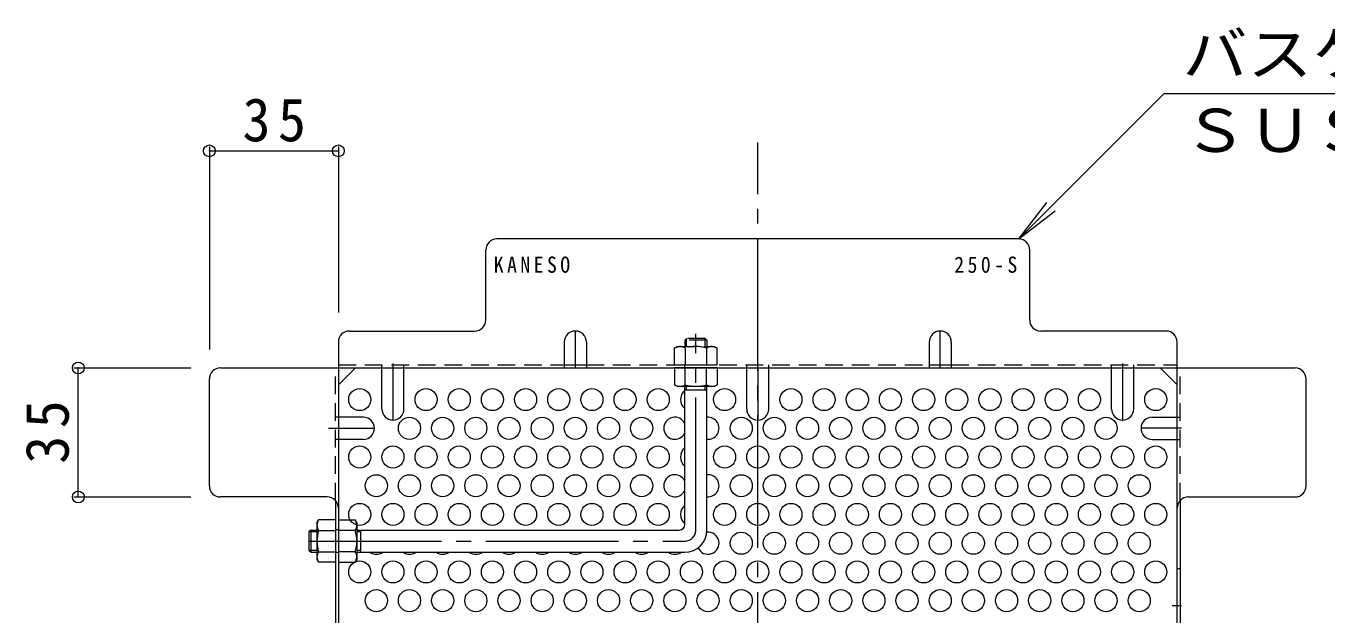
# Model space of a CAD drawing. Units: millimetres at full size, sheet at 1:4; details may follow other scales. Extents: x -774 to 916, y -779 to 694.
# Drawn here: x 241.4 to 594.4, y 534.1 to 694 of the extents above; entities that cross this region are included whole.
import ezdxf
from ezdxf.enums import TextEntityAlignment as Align

# ---------------------------------------------------------------- set-up
doc = ezdxf.new("R2010")
doc.units = ezdxf.units.MM
doc.header["$LTSCALE"] = 4
doc.header["$PDMODE"] = 32
doc.header["$PDSIZE"] = 3.2
for name, pattern in [('CHAIN1', [8, 5, -1, 1, -1]), ('CHAIN2', [12, 9, -1, 1, -1]), ('DASHED1', [1.8, 1.2, -0.6])]:
    doc.linetypes.add(name, pattern=pattern)
for name, color, linetype, lineweight in [('A-1_躯体', 3, 'Continuous', 9), ('A-4_その他', 7, 'Continuous', 9), ('A-5_文字', 7, 'Continuous', 9), ('A-6_寸法', 2, 'Continuous', 9), ('A-7_ハッチ', 2, 'Continuous', 9), ('A-8_記号', 2, 'Continuous', 9), ('A-B_ﾊｯﾁ', 2, 'Continuous', 9)]:
    doc.layers.add(name, color=color, linetype=linetype, lineweight=lineweight)
doc.styles.add('ＭＳ ゴシック', font='')
doc.styles.get('ＭＳ ゴシック').set_extended_font_data('MS Gothic')

msp = doc.modelspace()

# ---------------------------------------------------------------- linework, layer by layer
at = {"layer": 'A-1_躯体', "linetype": 'DASHED1'}
for p, q in [((420.112, 608.67), (420.612, 609.17)), ((420.112, 608.67), (420.112, 606.97)), ((426.112, 608.67), (420.112, 608.67)), ((420.612, 606.97), (420.612, 609.17)), ((425.612, 606.97), (425.612, 609.17)), ((426.112, 608.67), (426.112, 606.97))]:
    msp.add_line(p, q, dxfattribs=at)
at = {"layer": 'A-1_躯体', "linetype": 'CHAIN2'}
for p, q in [((423.112, 557.17), (423.112, 610.403)), ((318.112, 554.17), (420.112, 554.17))]:
    msp.add_line(p, q, dxfattribs=at)
at = {"layer": 'A-1_躯体'}
for p, q in [((420.112, 558.67), (420.112, 596.17)), ((426.112, 595.17), (420.112, 595.17)), ((420.612, 595.17), (420.612, 596.17)), ((425.612, 595.17), (425.612, 596.17)), ((426.112, 557.17), (426.112, 596.17)), ((320.312, 556.67), (318.112, 556.67)), ((318.612, 557.17), (320.312, 557.17)), ((318.612, 557.17), (318.612, 551.17)), ((331.112, 557.17), (418.612, 557.17)), ((332.112, 556.67), (331.112, 556.67)), ((332.112, 557.17), (332.112, 551.17)), ((320.312, 551.67), (318.112, 551.67)), ((318.612, 551.17), (318.112, 551.67)), ((318.612, 551.17), (320.312, 551.17)), ((332.112, 551.67), (331.112, 551.67)), ((331.112, 551.17), (420.112, 551.17))]:
    msp.add_line(p, q, dxfattribs=at)
at = {"layer": 'A-1_躯体', "linetype": 'DASHED1'}
msp.add_lwpolyline([(426.112, 608.67), (425.612, 609.17), (420.612, 609.17)], dxfattribs=at)
at = {"layer": 'A-1_躯体'}
msp.add_lwpolyline([(318.612, 557.17), (318.112, 556.67), (318.112, 551.67)], dxfattribs=at)
for centre, radius in [((418.612, 558.67), 1.5), ((420.112, 557.17), 6)]:
    msp.add_arc(centre, radius, 270, 0, dxfattribs=at)
at = {"layer": 'A-1_躯体', "linetype": 'CHAIN2'}
msp.add_arc((420.112, 557.17), 3, 270, 0, dxfattribs=at)
at = {"layer": 'A-4_その他'}
for p, q in [((291.109, 661.282), (291.109, 606.17)), ((326.112, 661.282), (326.112, 616.17)), ((291.109, 660.082), (326.112, 660.082)), ((254.339, 601.17), (286.109, 601.17)), ((255.539, 566.169), (255.539, 601.17)), ((254.339, 566.169), (286.109, 566.169))]:
    msp.add_line(p, q, dxfattribs=at)
for p in [(291.109, 660.082), (326.112, 660.082), (255.539, 601.17), (255.539, 566.169)]:
    msp.add_point(p, dxfattribs=at)
at = {"layer": 'A-5_文字'}
for p, q in [((550.052, 675.511), (510.711, 636.17)), ((682.259, 675.511), (550.052, 675.511)), ((510.711, 636.17), (518.321, 646.087)), ((510.711, 636.17), (520.628, 643.78))]:
    msp.add_line(p, q, dxfattribs=at)
at = {"layer": 'A-6_寸法'}
for centre in [(331.912, 592.589), (349.912, 592.589), (358.912, 592.589), (367.912, 592.589), (376.912, 592.589), (385.912, 592.589), (394.912, 592.589), (403.912, 592.589), (412.912, 592.589), (430.912, 592.589), (448.912, 592.589), (457.912, 592.589), (466.912, 592.589), (475.912, 592.589), (484.912, 592.589), (493.912, 592.589), (502.912, 592.589), (511.912, 592.589), (520.912, 592.589), (529.912, 592.589), (547.912, 592.589), (345.412, 584.794), (354.412, 584.794), (363.412, 584.794), (372.412, 584.794), (381.412, 584.794), (390.412, 584.794), (399.412, 584.794), (408.412, 584.794), (435.412, 584.794), (444.412, 584.794), (453.412, 584.794), (462.412, 584.794), (471.412, 584.794), (480.412, 584.794), (489.412, 584.794), (498.412, 584.794), (507.412, 584.794), (516.412, 584.794), (525.412, 584.794), (534.412, 584.794), (331.912, 577), (340.912, 577), (349.912, 577), (358.912, 577), (367.912, 577), (376.912, 577), (385.912, 577), (394.912, 577), (403.912, 577), (412.912, 577), (430.912, 577), (439.912, 577), (448.912, 577), (457.912, 577), (466.912, 577), (475.912, 577), (484.912, 577), (493.912, 577), (502.912, 577), (511.912, 577), (520.912, 577), (529.912, 577), (538.912, 577), (547.912, 577), (336.412, 569.206), (345.412, 569.206), (354.412, 569.206), (363.412, 569.206), (372.412, 569.206), (381.412, 569.206), (390.412, 569.206), (399.412, 569.206), (408.412, 569.206), (435.412, 569.206), (444.412, 569.206), (453.412, 569.206), (462.412, 569.206), (471.412, 569.206), (480.412, 569.206), (489.412, 569.206), (498.412, 569.206), (507.412, 569.206), (516.412, 569.206), (525.412, 569.206), (534.412, 569.206), (543.412, 569.206), (331.912, 561.412), (340.912, 561.412), (349.912, 561.412), (358.912, 561.412), (367.912, 561.412), (376.912, 561.412), (385.912, 561.412), (394.912, 561.412), (403.912, 561.412), (412.912, 561.412), (430.912, 561.412), (439.912, 561.412), (448.912, 561.412), (457.912, 561.412), (466.912, 561.412), (475.912, 561.412), (484.912, 561.412), (493.912, 561.412), (502.912, 561.412), (511.912, 561.412), (520.912, 561.412), (529.912, 561.412), (538.912, 561.412), (547.912, 561.412), (435.412, 553.618), (444.412, 553.618), (453.412, 553.618), (462.412, 553.618), (471.412, 553.618), (480.412, 553.618), (489.412, 553.618), (498.412, 553.618), (507.412, 553.618), (516.412, 553.618), (525.412, 553.618), (534.412, 553.618), (543.412, 553.618), (331.912, 545.823), (340.912, 545.823), (349.912, 545.823), (358.912, 545.823), (367.912, 545.823), (376.912, 545.823), (385.912, 545.823), (394.912, 545.823), (403.912, 545.823), (412.912, 545.823), (421.912, 545.823), (430.912, 545.823), (439.912, 545.823), (448.912, 545.823), (457.912, 545.823), (466.912, 545.823), (475.912, 545.823), (484.912, 545.823), (493.912, 545.823), (502.912, 545.823), (511.912, 545.823), (520.912, 545.823), (529.912, 545.823), (538.912, 545.823), (547.912, 545.823), (336.412, 538.029), (345.412, 538.029), (354.412, 538.029), (363.412, 538.029), (372.412, 538.029), (381.412, 538.029), (390.412, 538.029), (399.412, 538.029), (408.412, 538.029), (417.412, 538.029), (426.412, 538.029), (435.412, 538.029), (444.412, 538.029), (453.412, 538.029), (462.412, 538.029), (471.412, 538.029), (480.412, 538.029), (489.412, 538.029), (498.412, 538.029), (507.412, 538.029), (516.412, 538.029), (525.412, 538.029), (534.412, 538.029), (543.412, 538.029)]:
    msp.add_circle(centre, 3, dxfattribs=at)
for centre, start, end in [((421.912, 592.589), 126.8699, 233.1301), ((417.412, 584.794), 25.84193, 334.15807), ((426.412, 584.794), 264.26083, 95.73917), ((421.912, 577), 126.8699, 233.1301), ((417.412, 569.206), 25.84193, 334.15807), ((426.412, 569.206), 264.26083, 95.73917), ((421.912, 561.412), 126.8699, 233.1301), ((426.412, 553.618), 204.90185, 96.26111), ((336.412, 553.618), 234.66817, 305.33183), ((345.412, 553.618), 234.66817, 305.33183), ((354.412, 553.618), 234.66817, 305.33183), ((363.412, 553.618), 234.66817, 305.33183), ((372.412, 553.618), 234.66817, 305.33183), ((381.412, 553.618), 234.66817, 305.33183), ((390.412, 553.618), 234.66817, 305.33183), ((399.412, 553.618), 234.66817, 305.33183), ((408.412, 553.618), 234.66817, 305.33183), ((417.412, 553.618), 234.66817, 305.33183)]:
    msp.add_arc(centre, 3, start, end, dxfattribs=at)
at = {"layer": 'A-7_ハッチ', "linetype": 'CHAIN2'}
msp.add_line((439.912, 312.367), (439.912, 662.367), dxfattribs=at)
at = {"layer": 'A-7_ハッチ'}
for p, q in [((510.711, 636.17), (369.113, 636.17)), ((366.113, 614.17), (366.113, 633.17)), ((513.711, 614.17), (513.711, 633.17)), ((329.112, 611.17), (363.113, 611.17)), ((550.712, 611.17), (516.711, 611.17)), ((326.112, 608.17), (326.112, 366.563)), ((553.712, 366.563), (553.712, 608.17)), ((294.109, 601.17), (585.716, 601.17)), ((326.112, 596.558), (330.725, 601.17)), ((387.412, 601.97), (393.412, 601.97)), ((486.412, 601.97), (492.412, 601.97)), ((553.712, 596.558), (549.1, 601.17)), ((291.109, 569.169), (291.109, 598.17)), ((588.716, 569.169), (588.716, 598.17)), ((323.112, 566.169), (294.109, 566.169)), ((325.312, 565.209), (325.312, 505.828)), ((554.512, 565.214), (554.512, 505.828)), ((556.712, 566.169), (585.716, 566.169))]:
    msp.add_line(p, q, dxfattribs=at)
at = {"layer": 'A-7_ハッチ', "linetype": 'DASHED1'}
for p, q in [((325.312, 565.209), (325.312, 601.17)), ((326.112, 601.97), (387.412, 601.97)), ((337.912, 601.17), (337.912, 601.97)), ((343.912, 601.17), (343.912, 601.97)), ((393.412, 601.97), (486.412, 601.97)), ((420.112, 601.17), (420.112, 601.97)), ((436.912, 601.17), (436.912, 601.97)), ((442.912, 601.17), (442.912, 601.97)), ((492.412, 601.97), (553.712, 601.97)), ((535.912, 601.17), (535.912, 601.97)), ((541.912, 601.17), (541.912, 601.97)), ((554.512, 565.214), (554.512, 601.17)), ((326.112, 587.794), (325.312, 587.794)), ((553.712, 587.794), (554.512, 587.794)), ((326.112, 581.794), (325.312, 581.794)), ((553.712, 581.794), (554.512, 581.794)), ((325.312, 557.37), (326.112, 557.37)), ((325.312, 551.17), (326.112, 551.17))]:
    msp.add_line(p, q, dxfattribs=at)
at = {"layer": 'A-7_ハッチ'}
for centre, start, end in [((369.113, 633.17), 90, 180), ((510.711, 633.17), 0, 90), ((329.112, 608.17), 90, 180), ((363.113, 614.17), 270, 0), ((516.711, 614.17), 180, 270), ((550.712, 608.17), 0, 90), ((294.109, 598.17), 90, 180), ((585.716, 598.17), 0, 90), ((294.109, 569.169), 180, 270), ((585.716, 569.169), 270, 0), ((323.112, 563.169), 0, 90), ((556.712, 563.169), 90, 180)]:
    msp.add_arc(centre, 3, start, end, dxfattribs=at)
at = {"layer": 'A-8_記号', "linetype": 'CHAIN1'}
for p, q in [((390.412, 601.17), (390.412, 611.17)), ((489.412, 601.17), (489.412, 611.17)), ((340.912, 602.37), (340.912, 587.02)), ((439.912, 601.17), (439.912, 587.02)), ((538.912, 602.37), (538.912, 587.02)), ((323.405, 584.794), (335.912, 584.794)), ((554.912, 584.794), (543.912, 584.794)), ((552.366, 536.662), (554.912, 536.662))]:
    msp.add_line(p, q, dxfattribs=at)
at = {"layer": 'A-8_記号'}
for p, q in [((387.412, 608.17), (387.412, 601.17)), ((393.412, 608.17), (393.412, 601.17)), ((486.412, 608.17), (486.412, 601.17)), ((492.412, 608.17), (492.412, 601.17)), ((337.912, 590.02), (337.912, 601.17)), ((343.912, 590.02), (343.912, 601.17)), ((436.912, 590.02), (436.912, 601.17)), ((442.912, 590.02), (442.912, 601.17)), ((535.912, 590.02), (535.912, 601.17)), ((541.912, 590.02), (541.912, 601.17)), ((332.912, 587.794), (326.112, 587.794)), ((546.912, 587.794), (553.712, 587.794)), ((332.912, 581.794), (326.112, 581.794)), ((546.912, 581.794), (553.712, 581.794)), ((554.512, 546.662), (553.712, 546.662))]:
    msp.add_line(p, q, dxfattribs=at)
for centre, start, end in [((390.412, 608.17), 0, 180), ((489.412, 608.17), 0, 180), ((340.912, 590.02), 180, 0), ((439.912, 590.02), 180, 0), ((538.912, 590.02), 180, 0), ((332.912, 584.794), 270, 90), ((546.912, 584.794), 90, 270)]:
    msp.add_arc(centre, 3, start, end, dxfattribs=at)
at = {"layer": 'A-B_ﾊｯﾁ', "linetype": 'DASHED1'}
for p, q in [((418.112, 606.97), (417.362, 606.537)), ((417.362, 601.97), (417.362, 606.537)), ((418.112, 606.97), (428.112, 606.97)), ((420.249, 606.537), (420.249, 601.97)), ((425.976, 606.537), (425.976, 601.97)), ((428.112, 606.97), (428.862, 606.537)), ((428.862, 601.97), (428.862, 606.537)), ((417.362, 601.97), (428.862, 601.97))]:
    msp.add_line(p, q, dxfattribs=at)
at = {"layer": 'A-B_ﾊｯﾁ'}
for p, q in [((417.362, 601.17), (417.362, 596.603)), ((428.862, 601.17), (417.362, 601.17)), ((420.249, 596.603), (420.249, 601.17)), ((425.976, 596.603), (425.976, 601.17)), ((428.862, 601.17), (428.862, 596.603)), ((418.112, 596.17), (417.362, 596.603)), ((428.112, 596.17), (428.862, 596.603)), ((428.112, 596.17), (418.112, 596.17)), ((320.312, 559.17), (320.745, 559.92)), ((320.312, 559.17), (320.312, 549.17)), ((325.312, 559.92), (320.745, 559.92)), ((325.312, 559.92), (325.312, 548.42)), ((326.112, 559.92), (330.679, 559.92)), ((326.112, 559.92), (326.112, 548.42)), ((331.112, 559.17), (330.679, 559.92)), ((331.112, 559.17), (331.112, 549.17)), ((320.745, 557.033), (325.312, 557.033)), ((330.679, 557.033), (326.112, 557.033)), ((320.745, 551.307), (325.312, 551.307)), ((330.679, 551.307), (326.112, 551.307)), ((320.312, 549.17), (320.745, 548.42)), ((325.312, 548.42), (320.745, 548.42)), ((326.112, 548.42), (330.679, 548.42)), ((331.112, 549.17), (330.679, 548.42))]:
    msp.add_line(p, q, dxfattribs=at)
at = {"layer": 'A-B_ﾊｯﾁ', "linetype": 'DASHED1'}
for centre, radius, start, end in [((419.007, 603.688), 3.29, 93.92075, 120), ((418.772, 604.235), 2.735, 57.31491, 89.78969), ((423.112, 597.288), 9.683, 72.79973, 107.20026), ((427.453, 604.235), 2.735, 90.2103, 122.68507), ((427.218, 603.688), 3.29, 59.99998, 86.07924)]:
    msp.add_arc(centre, radius, start, end, dxfattribs=at)
at = {"layer": 'A-B_ﾊｯﾁ'}
for centre, radius, start, end in [((419.007, 599.452), 3.29, 239.99998, 266.07924), ((418.772, 598.905), 2.735, 270.2103, 302.68507), ((423.112, 605.853), 9.683, 252.79973, 287.20026), ((427.453, 598.905), 2.735, 237.31491, 269.78969), ((427.218, 599.452), 3.29, 273.92075, 300), ((323.594, 558.275), 3.29, 150, 176.07925), ((323.047, 558.51), 2.735, 180.21031, 212.68509), ((327.83, 558.275), 3.29, 3.92075, 30), ((328.378, 558.51), 2.735, 327.31491, 359.78969), ((329.995, 554.17), 9.683, 162.79974, 197.20027), ((321.43, 554.17), 9.683, 342.79973, 17.20026), ((323.047, 549.83), 2.735, 147.31493, 179.7897), ((328.378, 549.83), 2.735, 0.2103, 32.68507), ((323.594, 550.065), 3.29, 183.92076, 210.00002), ((327.83, 550.065), 3.29, 329.99998, 356.07924)]:
    msp.add_arc(centre, radius, start, end, dxfattribs=at)

# ---------------------------------------------------------------- texts
at = {"layer": 'A-4_その他', "color": 2, "insert": (300.111, 662.482), "char_height": 11.73, "attachment_point": 7, "style": 'ＭＳ ゴシック'}
msp.add_mtext('\\T1.27;\\W0.95;35', dxfattribs=at)
at = {"layer": 'A-4_その他', "color": 2, "insert": (253.139, 575.17), "char_height": 11.73, "attachment_point": 7, "rotation": 90, "style": 'ＭＳ ゴシック'}
msp.add_mtext('\\T1.27;\\W0.95;35', dxfattribs=at)
at = {"layer": 'A-5_文字', "color": 2, "style": 'ＭＳ ゴシック', "width": 1.1}
for s, p in [('バスケット本体', (555.177, 677.011)), ('ＳＵＳ３０４', (555.177, 656.271))]:
    msp.add_text(s, height=11.73, dxfattribs=at).set_placement(p, align=Align.BOTTOM_LEFT)
at = {"layer": 'A-5_文字', "color": 6, "char_height": 4.399, "attachment_point": 7, "style": 'ＭＳ ゴシック'}
for s, insert in [('\\T1.34;\\W0.9;KANESO', (368.27, 626.92)), ('\\T1.34;\\W0.9;250-S', (493.211, 626.92))]:
    msp.add_mtext(s, dxfattribs=dict(at, insert=insert))

doc.saveas('drawing.dxf')
